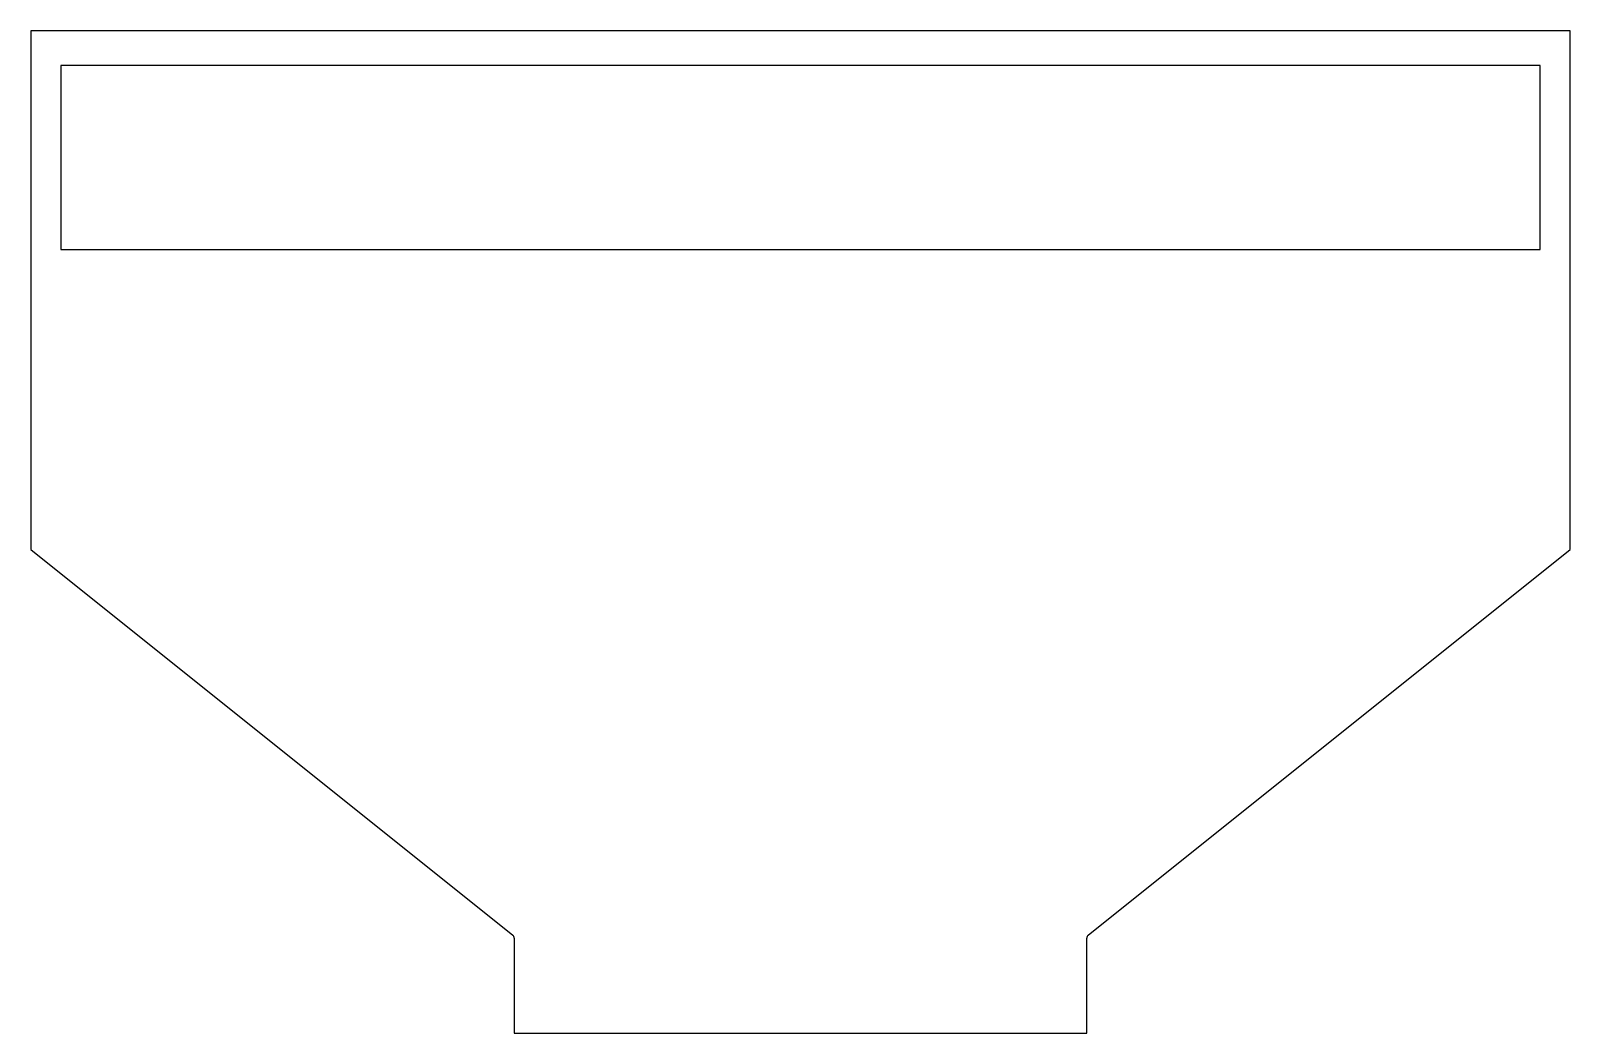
# Model space of a CAD drawing. Header units: millimetres. Extents: x -796 to 796, y -1036 to 0.
import ezdxf

# ---------------------------------------------------------------- set-up
doc = ezdxf.new("R2010")
doc.units = ezdxf.units.MM

msp = doc.modelspace()

# ---------------------------------------------------------------- linework, layer by layer
at = {"color": 7, "linetype": 'Continuous', "lineweight": 25}
for p, q in [((796, 0), (-796, 0)), ((-796, 0), (-796, -536)), ((796, -536), (796, 0)), ((-765, -36), (-765, -226)), ((765, -36), (-765, -36)), ((765, -226), (765, -36)), ((-765, -226), (765, -226)), ((-796, -536), (-297.5, -934.8)), ((297.5, -934.8), (796, -536)), ((-296, -937.9), (-296, -1036)), ((296, -1036), (296, -937.9)), ((-296, -1036), (296, -1036))]:
    msp.add_line(p, q, dxfattribs=at)
for centre, start, end in [((-300, -937.9), 0, 51.3402), ((300, -937.9), 128.6598, 180)]:
    msp.add_arc(centre, 4.01, start, end, dxfattribs=at)

doc.saveas('drawing.dxf')
